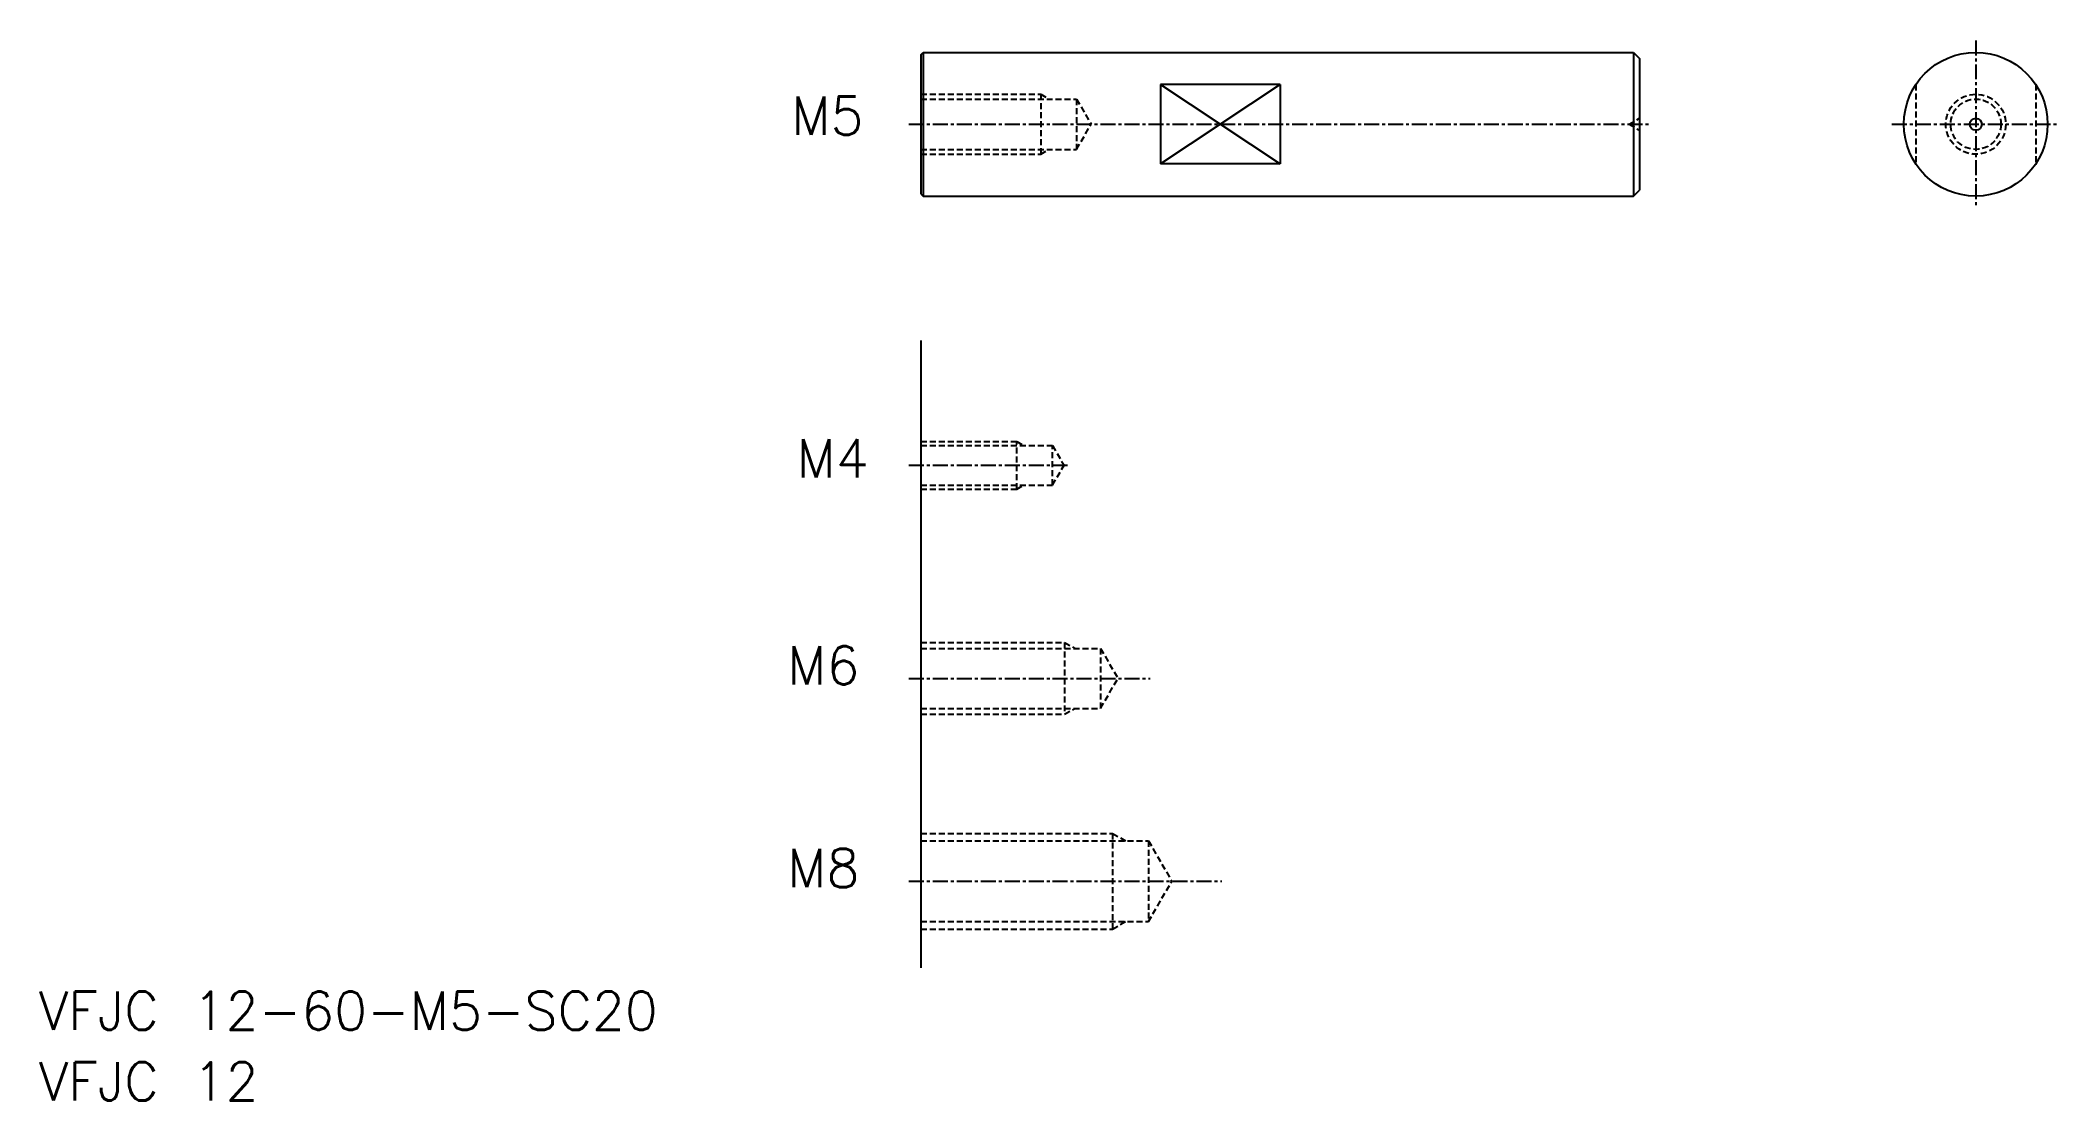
# Model space of a CAD drawing. Extents: x 381 to 550, y -212 to -124.
import ezdxf

# ---------------------------------------------------------------- set-up
doc = ezdxf.new("R2010")
doc.units = 0
doc.linetypes.add('CENTER', pattern=[2, 1.25, -0.25, 0.25, -0.25])
doc.linetypes.add('DASHED', pattern=[0.75, 0.5, -0.25])
doc.layers.get('0').update_dxf_attribs({"linetype": 'CONTINUOUS'})
doc.layers.add('CENTER', color=1, linetype='CENTER')
doc.styles.get("Standard").update_dxf_attribs({"font": 'txt.shx'})

msp = doc.modelspace()

# ---------------------------------------------------------------- linework, layer by layer
at = {"color": 7, "linetype": 'CONTINUOUS'}
for p, q in [((454.74, -124.86), (454.94, -124.66)), ((454.94, -124.66), (514.24, -124.66)), ((454.94, -124.66), (454.94, -136.66)), ((514.24, -124.66), (514.24, -136.66)), ((514.24, -124.66), (514.74, -125.16)), ((454.74, -124.86), (454.74, -136.46)), ((514.74, -125.16), (514.74, -136.16)), ((474.74, -127.34), (474.74, -133.98)), ((484.74, -127.34), (474.74, -127.34)), ((484.74, -127.34), (484.74, -133.98)), ((484.74, -133.98), (474.74, -133.98)), ((454.74, -136.46), (454.94, -136.66)), ((514.24, -136.66), (514.74, -136.16)), ((454.94, -136.66), (514.24, -136.66)), ((454.74, -148.73), (454.74, -201.11))]:
    msp.add_line(p, q, dxfattribs=at)
at = {"color": 3, "linetype": 'CONTINUOUS'}
for p, q in [((474.74, -127.34), (484.74, -133.98)), ((484.74, -127.34), (474.74, -133.98))]:
    msp.add_line(p, q, dxfattribs=at)
for p, q in [((514.74, -127.91), (514.74, -127.91)), ((514.74, -130.66), (514.74, -130.66))]:
    msp.add_line(p, q)
at = {"color": 3, "linetype": 'DASHED'}
for p, q in [((537.81, -127.34), (537.81, -133.98)), ((547.81, -127.34), (547.81, -133.98)), ((454.74, -128.16), (464.74, -128.16)), ((454.74, -128.56), (467.74, -128.56)), ((464.74, -128.16), (464.74, -133.16)), ((464.74, -128.16), (465.34, -128.51)), ((467.74, -128.56), (468.95, -130.66)), ((467.74, -128.56), (467.74, -132.76)), ((467.74, -132.76), (468.95, -130.66)), ((513.87, -130.66), (514.74, -130.16)), ((513.87, -130.66), (514.74, -131.16)), ((454.74, -132.76), (467.74, -132.76)), ((454.74, -133.16), (464.74, -133.16)), ((464.74, -133.16), (465.34, -132.81)), ((454.74, -157.14), (462.74, -157.14)), ((454.74, -157.49), (465.74, -157.49)), ((462.74, -161.14), (462.74, -157.14)), ((462.74, -157.14), (463.34, -157.49)), ((465.74, -157.49), (466.69, -159.14)), ((465.74, -160.79), (465.74, -157.49)), ((465.74, -160.79), (466.69, -159.14)), ((454.74, -160.79), (465.74, -160.79)), ((454.74, -161.14), (462.74, -161.14)), ((462.74, -161.14), (463.34, -160.79)), ((454.74, -173.93), (466.74, -173.93)), ((454.74, -174.43), (469.74, -174.43)), ((466.74, -173.93), (466.74, -179.93)), ((466.74, -173.93), (467.6, -174.43)), ((469.74, -174.43), (469.74, -179.43)), ((469.74, -174.43), (471.18, -176.93)), ((469.74, -179.43), (471.18, -176.93)), ((454.74, -179.43), (469.74, -179.43)), ((454.74, -179.93), (466.74, -179.93)), ((466.74, -179.93), (467.6, -179.43)), ((454.74, -189.87), (470.74, -189.87)), ((454.74, -190.49), (473.74, -190.49)), ((470.74, -189.87), (471.82, -190.49)), ((470.74, -189.87), (470.74, -197.87)), ((473.74, -190.49), (475.69, -193.87)), ((473.74, -190.49), (473.74, -197.24)), ((473.74, -197.24), (475.69, -193.87)), ((454.74, -197.24), (473.74, -197.24)), ((470.74, -197.87), (471.82, -197.24)), ((454.74, -197.87), (470.74, -197.87))]:
    msp.add_line(p, q, dxfattribs=at)
at = {"color": 7, "linetype": 'CONTINUOUS'}
for radius in [6, 0.5]:
    msp.add_circle((542.81, -130.66), radius, dxfattribs=at)
at = {"color": 3, "linetype": 'DASHED'}
for radius in [2.5, 2.1]:
    msp.add_circle((542.81, -130.66), radius, dxfattribs=at)
at = {"layer": 'CENTER', "color": 1, "linetype": 'CENTER'}
for p, q in [((542.81, -123.66), (542.81, -137.66)), ((453.74, -130.66), (515.74, -130.66)), ((535.81, -130.66), (549.81, -130.66)), ((453.74, -159.14), (467.13, -159.14)), ((453.74, -176.93), (473.89, -176.93)), ((453.74, -193.87), (479.85, -193.87))]:
    msp.add_line(p, q, dxfattribs=at)

# ---------------------------------------------------------------- texts
at = {"color": 7, "linetype": 'CONTINUOUS'}
for s, p in [('M5', (443.92, -131.54)), ('M4', (444.35, -160.16)), ('M6', (443.57, -177.44)), ('M8', (443.57, -194.37)), ('VFJC 12-60-M5-SC20', (381.09, -206.28)), ('VFJC 12', (381.09, -212.18))]:
    msp.add_text(s, height=3.2, dxfattribs=at).set_placement(p)

doc.saveas('drawing.dxf')
